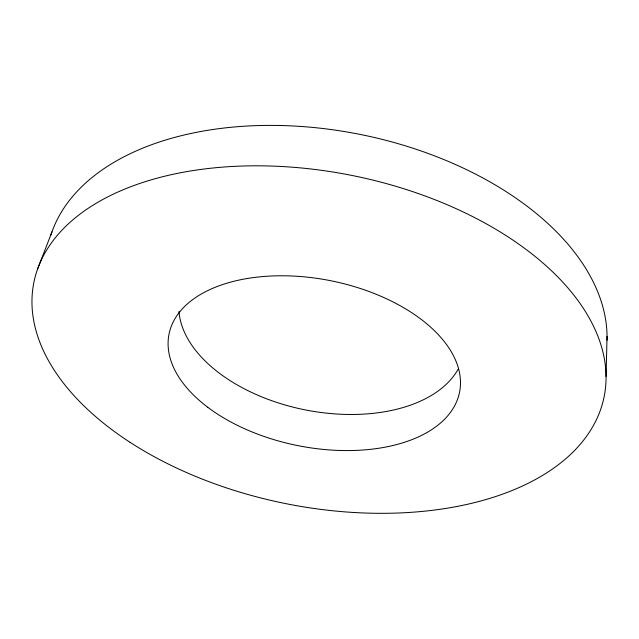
<?xml version="1.0" encoding="UTF-8"?>
<svg xmlns="http://www.w3.org/2000/svg" width="639" height="639" viewBox="0 0 639 639"><rect width="100%" height="100%" fill="white"/><g stroke="black" fill="none" stroke-linecap="round" stroke-linejoin="round"><path stroke-width="0.96" d="M606.052 376.387L607.05 336.314M37.557 269.107L51.983 231.845M458.107 369.214A144.789 85.953 11.3 0 1 303.325 409.503A144.789 85.953 11.3 0 1 178.984 311.457M50.753 235.511A284.043 170.917 11.3 0 1 354.837 133.391A284.043 170.917 11.3 0 1 607.01 340.236M207.731 407.251A148.136 84.068 11.3 0 0 454.249 406.5A148.136 84.068 11.3 0 0 280.872 275.776A148.136 84.068 11.3 0 0 207.731 407.251M130.06 442.316A290.809 167.394 11.3 0 0 600.62 409.535A290.809 167.394 11.3 0 0 226.318 166.843A290.809 167.394 11.3 0 0 130.06 442.316"/></g></svg>
